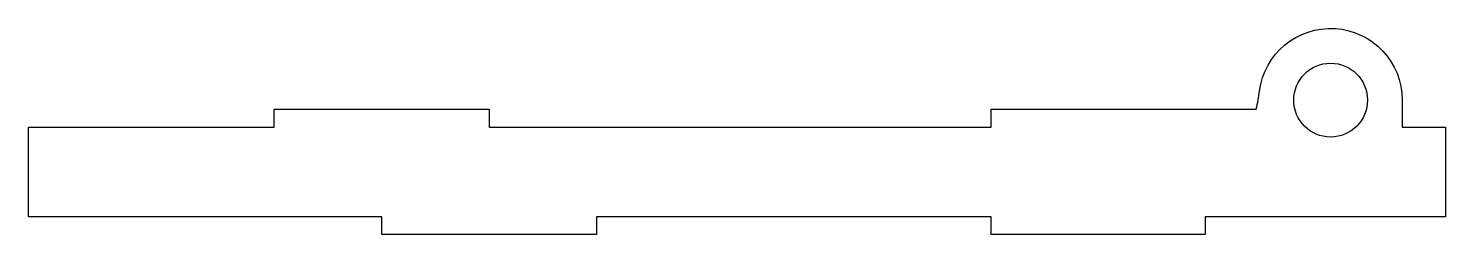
# Model space of a CAD drawing. Header units: millimetres. Extents: x -2 to 195, y -15 to 14.
import ezdxf

# ---------------------------------------------------------------- set-up
doc = ezdxf.new("R2010")
doc.units = ezdxf.units.MM
doc.layers.get('0').update_dxf_attribs({"linetype": 'CONTINUOUS'})

msp = doc.modelspace()

# ---------------------------------------------------------------- linework, layer by layer
msp.add_lwpolyline([(46.85, -14.99), (46.85, -12.49), (-2.5, -12.49), (-2.5, 0.01), (31.85, 0.01), (31.85, 2.51), (61.85, 2.51), (61.85, 0.01), (131.98, 0.01), (131.98, 2.51), (168.99, 2.51, 0.031849), (169.47, 5.01, -0.939221), (189.39, 3.76), (189.39, 0.01), (195.46, 0.01), (195.46, -12.49), (161.85, -12.49), (161.85, -14.99), (131.98, -14.99), (131.98, -12.49), (76.85, -12.49), (76.85, -14.99)], format="xyb", close=True)
msp.add_circle((179.39, 3.76), 5.15)

doc.saveas('drawing.dxf')
